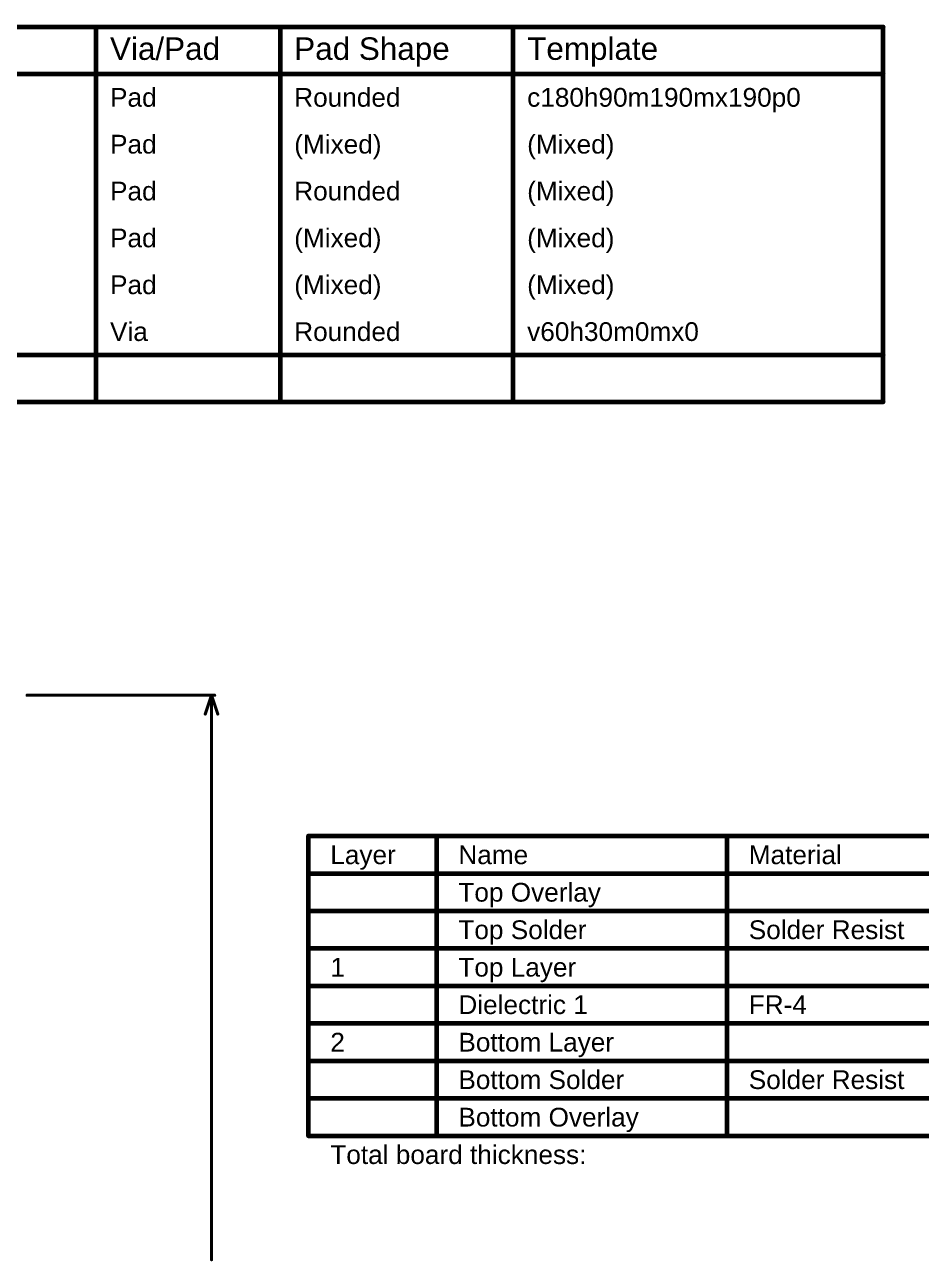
# Model space of a CAD drawing. Header units: inches. Extents: x -0.1 to 10.2, y 0 to 6.5.
# Drawn here: x 4.732 to 7.602, y 2.519 to 6.478 of the extents above; entities that cross this region are included whole.
import ezdxf

# ---------------------------------------------------------------- set-up
doc = ezdxf.new("R2010")
doc.units = ezdxf.units.IN
doc.header["$MEASUREMENT"] = 0
for name, color, linetype in [('Dimension', 6, 'Continuous'), ('Drill Drawing', 1, 'Continuous'), ('Fabrication', 76, 'Continuous')]:
    doc.layers.add(name, color=color, linetype=linetype)
doc.styles.add('Arial', font='', dxfattribs={"height": 0.2})
doc.styles.get('Arial').set_extended_font_data('Arial')

msp = doc.modelspace()

# ---------------------------------------------------------------- linework, layer by layer
at = {"layer": 'Dimension'}
for points in [[(4.7394, 4.3307, 0.01, 0.01, 0), (5.34, 4.3307, 0.01, 0.01, 0)], [(5.31, 4.2707, 0.01, 0.01, 0), (5.33, 4.3307, 0.01, 0.01, 0)], [(5.33, 4.3307, 0.01, 0.01, 0), (5.35, 4.2707, 0.01, 0.01, 0)], [(5.33, 2.5236, 0.01, 0.01, 0), (5.33, 4.3307, 0.01, 0.01, 0)]]:
    msp.add_lwpolyline(points, format="xyseb", dxfattribs=at)
for points in [[(4.7369, 4.3307, 0.005, 0.005, 1), (4.7419, 4.3307, 0.005, 0.005, 1)], [(5.3275, 4.3307, 0.005, 0.005, 1), (5.3325, 4.3307, 0.005, 0.005, 1)], [(5.3275, 4.3307, 0.005, 0.005, 1), (5.3325, 4.3307, 0.005, 0.005, 1)], [(5.3275, 4.3307, 0.005, 0.005, 1), (5.3325, 4.3307, 0.005, 0.005, 1)], [(5.3375, 4.3307, 0.005, 0.005, 1), (5.3425, 4.3307, 0.005, 0.005, 1)], [(5.3075, 4.2707, 0.005, 0.005, 1), (5.3125, 4.2707, 0.005, 0.005, 1)], [(5.3475, 4.2707, 0.005, 0.005, 1), (5.3525, 4.2707, 0.005, 0.005, 1)], [(5.3275, 2.5236, 0.005, 0.005, 1), (5.3325, 2.5236, 0.005, 0.005, 1)]]:
    msp.add_lwpolyline(points, format="xyseb", close=True, dxfattribs=at)
at = {"layer": 'Drill Drawing'}
for points in [[(-0.0496, 6.47, 0.015, 0.015, 0), (7.4803, 6.47, 0.015, 0.015, 0)], [(4.96, 5.27, 0.015, 0.015, 0), (4.96, 6.47, 0.015, 0.015, 0)], [(5.5498, 5.27, 0.015, 0.015, 0), (5.5498, 6.47, 0.015, 0.015, 0)], [(6.2956, 5.27, 0.015, 0.015, 0), (6.2956, 6.47, 0.015, 0.015, 0)], [(7.4803, 5.27, 0.015, 0.015, 0), (7.4803, 6.47, 0.015, 0.015, 0)], [(-0.0496, 6.32, 0.015, 0.015, 0), (7.4803, 6.32, 0.015, 0.015, 0)], [(-0.0496, 5.42, 0.015, 0.015, 0), (7.4803, 5.42, 0.015, 0.015, 0)], [(-0.0496, 5.27, 0.015, 0.015, 0), (7.4803, 5.27, 0.015, 0.015, 0)]]:
    msp.add_lwpolyline(points, format="xyseb", dxfattribs=at)
for points in [[(4.9562, 6.47, 0.0075, 0.0075, 1), (4.9637, 6.47, 0.0075, 0.0075, 1)], [(5.5461, 6.47, 0.0075, 0.0075, 1), (5.5536, 6.47, 0.0075, 0.0075, 1)], [(6.2919, 6.47, 0.0075, 0.0075, 1), (6.2994, 6.47, 0.0075, 0.0075, 1)], [(7.4766, 6.47, 0.0075, 0.0075, 1), (7.4841, 6.47, 0.0075, 0.0075, 1)], [(7.4766, 6.47, 0.0075, 0.0075, 1), (7.4841, 6.47, 0.0075, 0.0075, 1)], [(7.4766, 6.32, 0.0075, 0.0075, 1), (7.4841, 6.32, 0.0075, 0.0075, 1)], [(7.4766, 5.42, 0.0075, 0.0075, 1), (7.4841, 5.42, 0.0075, 0.0075, 1)], [(4.9562, 5.27, 0.0075, 0.0075, 1), (4.9637, 5.27, 0.0075, 0.0075, 1)], [(5.5461, 5.27, 0.0075, 0.0075, 1), (5.5536, 5.27, 0.0075, 0.0075, 1)], [(6.2919, 5.27, 0.0075, 0.0075, 1), (6.2994, 5.27, 0.0075, 0.0075, 1)], [(7.4766, 5.27, 0.0075, 0.0075, 1), (7.4841, 5.27, 0.0075, 0.0075, 1)], [(7.4766, 5.27, 0.0075, 0.0075, 1), (7.4841, 5.27, 0.0075, 0.0075, 1)]]:
    msp.add_lwpolyline(points, format="xyseb", close=True, dxfattribs=at)
at = {"layer": 'Fabrication'}
for points in [[(5.6403, 3.88, 0.015, 0.015, 0), (10.1791, 3.88, 0.015, 0.015, 0)], [(5.6403, 2.92, 0.015, 0.015, 0), (5.6403, 3.88, 0.015, 0.015, 0)], [(6.0503, 2.92, 0.015, 0.015, 0), (6.0503, 3.88, 0.015, 0.015, 0)], [(6.98, 2.92, 0.015, 0.015, 0), (6.98, 3.88, 0.015, 0.015, 0)], [(5.6403, 3.76, 0.015, 0.015, 0), (10.1791, 3.76, 0.015, 0.015, 0)], [(5.6403, 3.64, 0.015, 0.015, 0), (6.0503, 3.64, 0.015, 0.015, 0)], [(6.0503, 3.64, 0.015, 0.015, 0), (6.98, 3.64, 0.015, 0.015, 0)], [(6.98, 3.64, 0.015, 0.015, 0), (7.8398, 3.64, 0.015, 0.015, 0)], [(5.6403, 3.52, 0.015, 0.015, 0), (6.0503, 3.52, 0.015, 0.015, 0)], [(6.0503, 3.52, 0.015, 0.015, 0), (6.98, 3.52, 0.015, 0.015, 0)], [(6.98, 3.52, 0.015, 0.015, 0), (7.8398, 3.52, 0.015, 0.015, 0)], [(5.6403, 3.4, 0.015, 0.015, 0), (6.0503, 3.4, 0.015, 0.015, 0)], [(6.0503, 3.4, 0.015, 0.015, 0), (6.98, 3.4, 0.015, 0.015, 0)], [(6.98, 3.4, 0.015, 0.015, 0), (7.8398, 3.4, 0.015, 0.015, 0)], [(5.6403, 3.28, 0.015, 0.015, 0), (6.0503, 3.28, 0.015, 0.015, 0)], [(6.0503, 3.28, 0.015, 0.015, 0), (6.98, 3.28, 0.015, 0.015, 0)], [(6.98, 3.28, 0.015, 0.015, 0), (7.8398, 3.28, 0.015, 0.015, 0)], [(5.6403, 3.16, 0.015, 0.015, 0), (6.0503, 3.16, 0.015, 0.015, 0)], [(6.0503, 3.16, 0.015, 0.015, 0), (6.98, 3.16, 0.015, 0.015, 0)], [(6.98, 3.16, 0.015, 0.015, 0), (7.8398, 3.16, 0.015, 0.015, 0)], [(5.6403, 3.04, 0.015, 0.015, 0), (6.0503, 3.04, 0.015, 0.015, 0)], [(6.0503, 3.04, 0.015, 0.015, 0), (6.98, 3.04, 0.015, 0.015, 0)], [(6.98, 3.04, 0.015, 0.015, 0), (7.8398, 3.04, 0.015, 0.015, 0)], [(5.6403, 2.92, 0.015, 0.015, 0), (6.0503, 2.92, 0.015, 0.015, 0)], [(6.0503, 2.92, 0.015, 0.015, 0), (6.98, 2.92, 0.015, 0.015, 0)], [(6.98, 2.92, 0.015, 0.015, 0), (7.8398, 2.92, 0.015, 0.015, 0)]]:
    msp.add_lwpolyline(points, format="xyseb", dxfattribs=at)
for points in [[(5.6366, 3.88, 0.0075, 0.0075, 1), (5.6441, 3.88, 0.0075, 0.0075, 1)], [(5.6366, 3.88, 0.0075, 0.0075, 1), (5.6441, 3.88, 0.0075, 0.0075, 1)], [(6.0465, 3.88, 0.0075, 0.0075, 1), (6.054, 3.88, 0.0075, 0.0075, 1)], [(6.9763, 3.88, 0.0075, 0.0075, 1), (6.9837, 3.88, 0.0075, 0.0075, 1)], [(5.6366, 3.76, 0.0075, 0.0075, 1), (5.6441, 3.76, 0.0075, 0.0075, 1)], [(5.6366, 3.64, 0.0075, 0.0075, 1), (5.6441, 3.64, 0.0075, 0.0075, 1)], [(6.0465, 3.64, 0.0075, 0.0075, 1), (6.054, 3.64, 0.0075, 0.0075, 1)], [(6.0465, 3.64, 0.0075, 0.0075, 1), (6.054, 3.64, 0.0075, 0.0075, 1)], [(6.9763, 3.64, 0.0075, 0.0075, 1), (6.9837, 3.64, 0.0075, 0.0075, 1)], [(6.9763, 3.64, 0.0075, 0.0075, 1), (6.9837, 3.64, 0.0075, 0.0075, 1)], [(5.6366, 3.52, 0.0075, 0.0075, 1), (5.6441, 3.52, 0.0075, 0.0075, 1)], [(6.0465, 3.52, 0.0075, 0.0075, 1), (6.054, 3.52, 0.0075, 0.0075, 1)], [(6.0465, 3.52, 0.0075, 0.0075, 1), (6.054, 3.52, 0.0075, 0.0075, 1)], [(6.9763, 3.52, 0.0075, 0.0075, 1), (6.9837, 3.52, 0.0075, 0.0075, 1)], [(6.9763, 3.52, 0.0075, 0.0075, 1), (6.9837, 3.52, 0.0075, 0.0075, 1)], [(5.6366, 3.4, 0.0075, 0.0075, 1), (5.6441, 3.4, 0.0075, 0.0075, 1)], [(6.0465, 3.4, 0.0075, 0.0075, 1), (6.054, 3.4, 0.0075, 0.0075, 1)], [(6.0465, 3.4, 0.0075, 0.0075, 1), (6.054, 3.4, 0.0075, 0.0075, 1)], [(6.9763, 3.4, 0.0075, 0.0075, 1), (6.9837, 3.4, 0.0075, 0.0075, 1)], [(6.9763, 3.4, 0.0075, 0.0075, 1), (6.9837, 3.4, 0.0075, 0.0075, 1)], [(5.6366, 3.28, 0.0075, 0.0075, 1), (5.6441, 3.28, 0.0075, 0.0075, 1)], [(6.0465, 3.28, 0.0075, 0.0075, 1), (6.054, 3.28, 0.0075, 0.0075, 1)], [(6.0465, 3.28, 0.0075, 0.0075, 1), (6.054, 3.28, 0.0075, 0.0075, 1)], [(6.9763, 3.28, 0.0075, 0.0075, 1), (6.9837, 3.28, 0.0075, 0.0075, 1)], [(6.9763, 3.28, 0.0075, 0.0075, 1), (6.9837, 3.28, 0.0075, 0.0075, 1)], [(5.6366, 3.16, 0.0075, 0.0075, 1), (5.6441, 3.16, 0.0075, 0.0075, 1)], [(6.0465, 3.16, 0.0075, 0.0075, 1), (6.054, 3.16, 0.0075, 0.0075, 1)], [(6.0465, 3.16, 0.0075, 0.0075, 1), (6.054, 3.16, 0.0075, 0.0075, 1)], [(6.9763, 3.16, 0.0075, 0.0075, 1), (6.9837, 3.16, 0.0075, 0.0075, 1)], [(6.9763, 3.16, 0.0075, 0.0075, 1), (6.9837, 3.16, 0.0075, 0.0075, 1)], [(5.6366, 3.04, 0.0075, 0.0075, 1), (5.6441, 3.04, 0.0075, 0.0075, 1)], [(6.0465, 3.04, 0.0075, 0.0075, 1), (6.054, 3.04, 0.0075, 0.0075, 1)], [(6.0465, 3.04, 0.0075, 0.0075, 1), (6.054, 3.04, 0.0075, 0.0075, 1)], [(6.9763, 3.04, 0.0075, 0.0075, 1), (6.9837, 3.04, 0.0075, 0.0075, 1)], [(6.9763, 3.04, 0.0075, 0.0075, 1), (6.9837, 3.04, 0.0075, 0.0075, 1)], [(5.6366, 2.92, 0.0075, 0.0075, 1), (5.6441, 2.92, 0.0075, 0.0075, 1)], [(5.6366, 2.92, 0.0075, 0.0075, 1), (5.6441, 2.92, 0.0075, 0.0075, 1)], [(6.0465, 2.92, 0.0075, 0.0075, 1), (6.054, 2.92, 0.0075, 0.0075, 1)], [(6.0465, 2.92, 0.0075, 0.0075, 1), (6.054, 2.92, 0.0075, 0.0075, 1)], [(6.0465, 2.92, 0.0075, 0.0075, 1), (6.054, 2.92, 0.0075, 0.0075, 1)], [(6.9763, 2.92, 0.0075, 0.0075, 1), (6.9837, 2.92, 0.0075, 0.0075, 1)], [(6.9763, 2.92, 0.0075, 0.0075, 1), (6.9837, 2.92, 0.0075, 0.0075, 1)], [(6.9763, 2.92, 0.0075, 0.0075, 1), (6.9837, 2.92, 0.0075, 0.0075, 1)]]:
    msp.add_lwpolyline(points, format="xyseb", close=True, dxfattribs=at)

# ---------------------------------------------------------------- texts
at = {"layer": 'Drill Drawing', "style": 'Arial'}
for s, height, p in [('Via/Pad', 0.072, (5.005, 6.365)), ('Pad Shape', 0.072, (5.5948, 6.365)), ('Template', 0.072, (6.3406, 6.365)), ('Pad', 0.06, (5.005, 6.215)), ('Rounded', 0.06, (5.5948, 6.215)), ('c180h90m190mx190p0', 0.06, (6.3406, 6.215)), ('Pad', 0.06, (5.005, 6.065)), ('(Mixed)', 0.06, (5.5948, 6.065)), ('(Mixed)', 0.06, (6.3406, 6.065)), ('Pad', 0.06, (5.005, 5.915)), ('Rounded', 0.06, (5.5948, 5.915)), ('(Mixed)', 0.06, (6.3406, 5.915)), ('Pad', 0.06, (5.005, 5.765)), ('(Mixed)', 0.06, (5.5948, 5.765)), ('(Mixed)', 0.06, (6.3406, 5.765)), ('Pad', 0.06, (5.005, 5.615)), ('(Mixed)', 0.06, (5.5948, 5.615)), ('(Mixed)', 0.06, (6.3406, 5.615)), ('Via', 0.06, (5.005, 5.465)), ('Rounded', 0.06, (5.5948, 5.465)), ('v60h30m0mx0', 0.06, (6.3406, 5.465))]:
    msp.add_text(s, height=height, dxfattribs=at).set_placement(p)
at = {"layer": 'Fabrication', "style": 'Arial'}
for s, p in [('Layer', (5.7103, 3.79)), ('Name', (6.1203, 3.79)), ('Material', (7.05, 3.79)), ('Top Overlay', (6.1203, 3.67)), ('Top Solder', (6.1203, 3.55)), ('Solder Resist', (7.05, 3.55)), ('1', (5.7103, 3.43)), ('Top Layer', (6.1203, 3.43)), ('Dielectric 1', (6.1203, 3.31)), ('FR-4', (7.05, 3.31)), ('2', (5.7103, 3.19)), ('Bottom Layer', (6.1203, 3.19)), ('Bottom Solder', (6.1203, 3.07)), ('Solder Resist', (7.05, 3.07)), ('Bottom Overlay', (6.1203, 2.95)), ('Total board thickness:', (5.7103, 2.83))]:
    msp.add_text(s, height=0.06, dxfattribs=at).set_placement(p)

doc.saveas('drawing.dxf')
